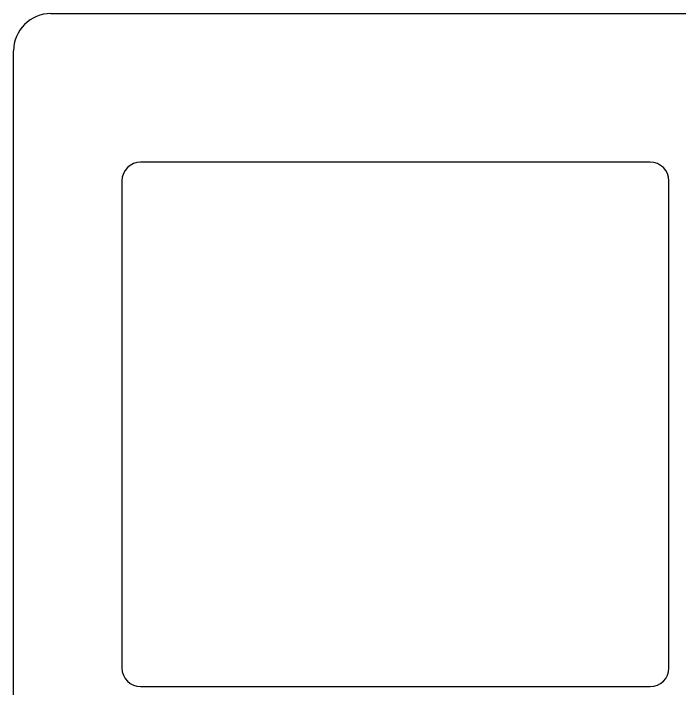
# Model space of a CAD drawing. Header units: millimetres. Extents: x -10 to 339, y -116 to 17.
# Drawn here: x -10.19 to 7.58, y -7.05 to 10.97 of the extents above; entities that cross this region are included whole.
import ezdxf

# ---------------------------------------------------------------- set-up
doc = ezdxf.new("R2010")
doc.units = ezdxf.units.MM
doc.layers.get('0').update_dxf_attribs({"linetype": 'CONTINUOUS'})
doc.layers.add('BLACK', color=7, linetype='CONTINUOUS')

msp = doc.modelspace()

# ---------------------------------------------------------------- linework, layer by layer
for p, q in [((-9.19375, 10.968751), (18.728899, 10.968751)), ((-10.19375, -109.231249), (-10.19375, 9.968751))]:
    msp.add_line(p, q)
msp.add_arc((-9.19375, 9.968751), 1, 90, 180)
at = {"layer": 'BLACK', "linetype": 'Continuous'}
for p, q in [((6.8, 7), (-6.8, 7)), ((-7.3, 6.499999), (-7.3, -6.5)), ((7.3, -6.5), (7.3, 6.5)), ((-6.799999, -7), (6.8, -7))]:
    msp.add_line(p, q, dxfattribs=at)
at = {"layer": 'BLACK'}
for centre, radius, start, end in [((-6.799999, 6.499999), 0.500001, 90.000115, 180), ((6.8, 6.5), 0.5, 0, 90), ((-6.799999, -6.499999), 0.500001, 180.000115, 270), ((6.8, -6.5), 0.5, 270, 0)]:
    msp.add_arc(centre, radius, start, end, dxfattribs=at)

doc.saveas('drawing.dxf')
